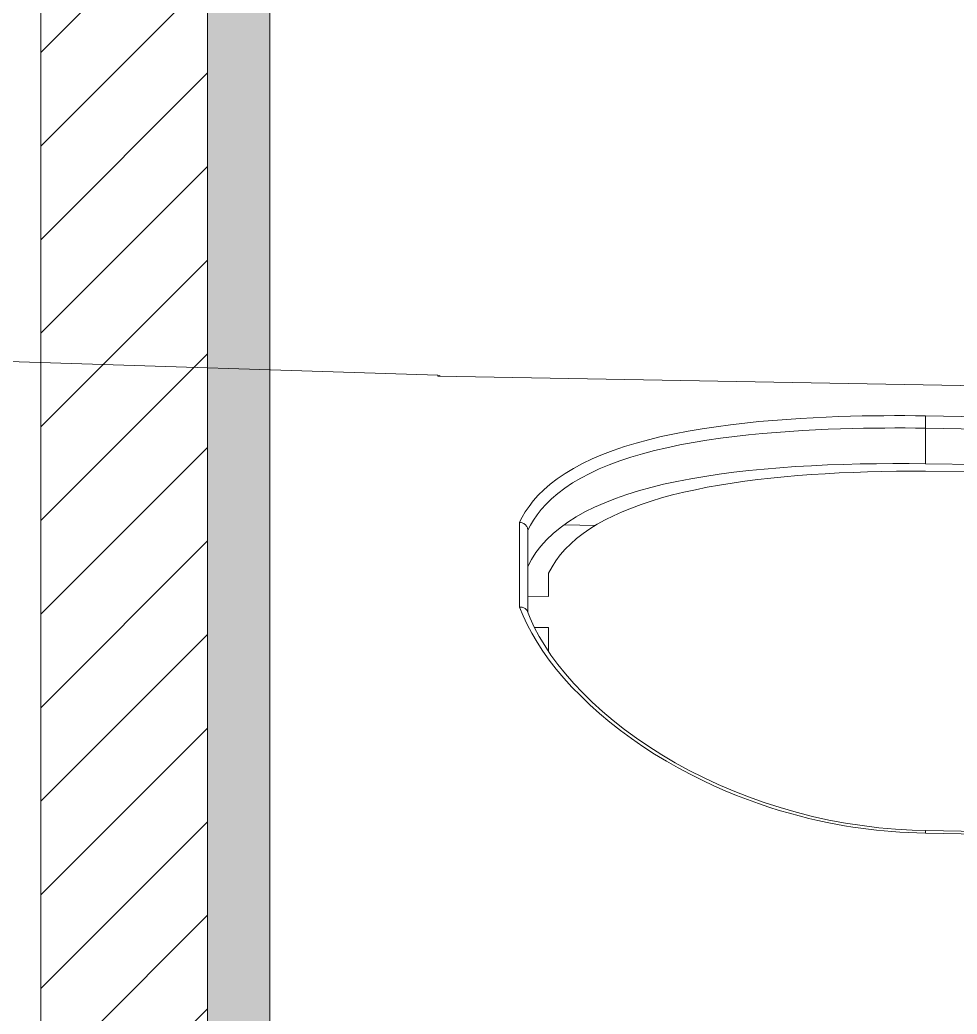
# Model space of a CAD drawing. Header units: millimetres. Extents: x -853320 to 19484, y -510814 to 9708.
# Drawn here: x 14938.35 to 14960.84, y 7504.79 to 7528.64 of the extents above; entities that cross this region are included whole.
import ezdxf

# ---------------------------------------------------------------- set-up
doc = ezdxf.new("R2010")
doc.units = ezdxf.units.MM
for name, color, linetype, lineweight in [('F_DIBOND_soffitto_cassone', 7, 'Continuous', 5), ('F_ELETTRICO', 22, 'Continuous', 5), ('F_IMPIANTO IDRAULICO', 7, 'Continuous', 5), ('F_TUBOLARE sez.40x40', 7, 'Continuous', 5)]:
    doc.layers.add(name, color=color, linetype=linetype, lineweight=lineweight)

# ---------------------------------------------------------------- blocks, each defined once
blk = doc.blocks.new('SCATOLA INCASSO_1 P_sezione e pianta')
at = {"layer": 'F_ELETTRICO'}
for p, q in [((55446.896, -13649.83), (55433.518, -13649.398)), ((55446.896, -13649.83), (55446.896, -13649.85)), ((55446.903, -13649.85), (55446.896, -13649.85)), ((55446.903, -13649.85), (55446.896, -13649.85)), ((55461.896, -13650.117), (55446.903, -13649.85)), ((55458.596, -13651.005), (55458.597, -13650.909)), ((55469.815, -13650.983), (55458.597, -13650.805)), ((55458.597, -13650.85), (55458.597, -13650.822)), ((55458.597, -13650.909), (55458.597, -13650.85)), ((55458.594, -13651.101), (55458.596, -13651.005)), ((55458.594, -13651.101), (55458.594, -13651.954)), ((55469.811, -13651.279), (55458.594, -13651.101)), ((55458.594, -13651.954), (55467.794, -13652.1)), ((55458.594, -13652.134), (55467.294, -13652.203)), ((55448.855, -13653.358), (55448.855, -13655.391)), ((55449.051, -13653.546), (55449.051, -13655.52)), ((55450.677, -13653.431), (55449.92, -13653.421)), ((55449.551, -13655.136), (55449.551, -13654.579)), ((55449.551, -13655.136), (55449.051, -13655.132)), ((55449.107, -13655.658), (55449.042, -13655.498)), ((55449.551, -13655.881), (55449.209, -13655.878)), ((55449.551, -13656.459), (55449.551, -13655.881)), ((55469.814, -13660.929), (55458.597, -13660.751)), ((55458.597, -13660.816), (55469.815, -13660.994))]:
    blk.add_line(p, q, dxfattribs=at)
for points in [[(55458.597, -13650.805), (55458.35, -13650.802), (55458.1, -13650.8), (55457.848, -13650.8), (55457.596, -13650.801), (55457.341, -13650.803), (55457.076, -13650.808), (55456.797, -13650.814), (55456.507, -13650.823), (55456.209, -13650.835), (55455.902, -13650.849), (55455.586, -13650.867), (55455.263, -13650.888), (55454.932, -13650.914), (55454.594, -13650.943), (55454.255, -13650.978), (55453.913, -13651.018), (55453.569, -13651.064), (55453.231, -13651.115), (55452.899, -13651.171), (55452.572, -13651.234), (55452.255, -13651.302), (55451.95, -13651.376), (55451.654, -13651.456), (55451.371, -13651.542), (55451.1, -13651.634), (55450.842, -13651.732), (55450.597, -13651.836), (55450.365, -13651.947), (55450.147, -13652.064), (55449.944, -13652.186), (55449.758, -13652.313), (55449.587, -13652.445), (55449.434, -13652.578), (55449.299, -13652.71), (55449.183, -13652.843), (55449.08, -13652.975), (55448.991, -13653.104), (55448.916, -13653.232), (55448.855, -13653.358)], [(55458.597, -13650.822), (55458.597, -13650.812), (55458.597, -13650.805)], [(55458.594, -13651.101), (55458.352, -13651.097), (55458.108, -13651.095), (55457.861, -13651.095), (55457.614, -13651.096), (55457.365, -13651.098), (55457.106, -13651.102), (55456.833, -13651.108), (55456.55, -13651.116), (55456.258, -13651.126), (55455.958, -13651.14), (55455.65, -13651.156), (55455.334, -13651.176), (55455.01, -13651.2), (55454.68, -13651.228), (55454.347, -13651.261), (55454.012, -13651.299), (55453.676, -13651.342), (55453.345, -13651.39), (55453.02, -13651.444), (55452.701, -13651.503), (55452.391, -13651.568), (55452.091, -13651.639), (55451.802, -13651.715), (55451.524, -13651.797), (55451.259, -13651.885), (55451.006, -13651.979), (55450.765, -13652.079), (55450.538, -13652.186), (55450.323, -13652.298), (55450.125, -13652.415), (55449.941, -13652.538), (55449.773, -13652.665), (55449.623, -13652.793), (55449.491, -13652.921), (55449.375, -13653.05), (55449.274, -13653.177), (55449.187, -13653.303), (55449.113, -13653.427), (55449.051, -13653.548)], [(55458.594, -13651.954), (55458.202, -13651.95), (55457.809, -13651.949), (55457.416, -13651.952), (55457.024, -13651.958), (55456.633, -13651.968), (55456.244, -13651.982), (55455.859, -13652), (55455.477, -13652.023), (55455.1, -13652.05), (55454.726, -13652.081), (55454.358, -13652.117), (55453.997, -13652.158), (55453.643, -13652.205), (55453.297, -13652.256), (55452.96, -13652.314), (55452.631, -13652.377), (55452.311, -13652.447), (55452.003, -13652.522), (55451.708, -13652.604), (55451.424, -13652.692), (55451.154, -13652.786), (55450.896, -13652.887), (55450.653, -13652.995), (55450.423, -13653.109), (55450.209, -13653.229), (55450.01, -13653.356), (55449.825, -13653.489), (55449.657, -13653.629), (55449.503, -13653.776), (55449.366, -13653.928), (55449.245, -13654.085), (55449.14, -13654.249), (55449.051, -13654.417)], [(55449.551, -13654.579), (55449.632, -13654.428), (55449.725, -13654.282), (55449.831, -13654.141), (55449.949, -13654.005), (55450.08, -13653.875), (55450.222, -13653.75), (55450.376, -13653.63), (55450.542, -13653.515), (55450.719, -13653.405), (55450.907, -13653.3), (55451.106, -13653.201), (55451.317, -13653.106), (55451.538, -13653.015), (55451.77, -13652.93), (55452.011, -13652.85), (55452.263, -13652.774), (55452.524, -13652.703), (55452.794, -13652.637), (55453.072, -13652.576), (55453.358, -13652.519), (55453.651, -13652.466), (55453.951, -13652.418), (55454.257, -13652.374), (55454.569, -13652.334), (55454.885, -13652.298), (55455.205, -13652.266), (55455.53, -13652.238), (55455.858, -13652.213), (55456.19, -13652.192), (55456.525, -13652.174), (55456.864, -13652.16), (55457.205, -13652.148), (55457.549, -13652.14), (55457.895, -13652.135), (55458.244, -13652.133), (55458.594, -13652.134)], [(55448.855, -13653.358), (55448.875, -13653.36), (55448.896, -13653.364), (55448.915, -13653.37), (55448.935, -13653.378), (55448.953, -13653.388), (55448.97, -13653.399), (55448.987, -13653.411), (55449.001, -13653.425), (55449.014, -13653.441), (55449.025, -13653.457), (55449.035, -13653.474), (55449.042, -13653.492), (55449.047, -13653.51), (55449.05, -13653.528), (55449.051, -13653.546)], [(55448.855, -13655.391), (55448.938, -13655.599), (55449.036, -13655.809), (55449.148, -13656.021), (55449.274, -13656.234), (55449.414, -13656.449), (55449.567, -13656.664), (55449.735, -13656.88), (55449.916, -13657.096), (55450.111, -13657.311), (55450.32, -13657.524), (55450.541, -13657.737), (55450.775, -13657.946), (55451.02, -13658.151), (55451.277, -13658.352), (55451.542, -13658.547), (55451.815, -13658.735), (55452.095, -13658.916), (55452.378, -13659.088), (55452.662, -13659.25), (55452.948, -13659.402), (55453.231, -13659.544), (55453.511, -13659.676), (55453.788, -13659.797), (55454.059, -13659.909), (55454.325, -13660.011), (55454.584, -13660.104), (55454.838, -13660.19), (55455.086, -13660.268), (55455.327, -13660.338), (55455.562, -13660.401), (55455.791, -13660.459), (55456.014, -13660.51), (55456.23, -13660.557), (55456.441, -13660.598), (55456.646, -13660.635), (55456.846, -13660.667), (55457.039, -13660.696), (55457.227, -13660.72), (55457.414, -13660.742), (55457.6, -13660.761), (55457.786, -13660.777), (55457.978, -13660.791), (55458.178, -13660.802), (55458.385, -13660.81), (55458.597, -13660.816)], [(55448.855, -13655.391), (55448.875, -13655.391), (55448.896, -13655.393), (55448.916, -13655.396), (55448.935, -13655.402), (55448.954, -13655.409), (55448.971, -13655.417), (55448.987, -13655.427), (55449.001, -13655.439), (55449.014, -13655.452)], [(55449.014, -13655.452), (55449.025, -13655.466), (55449.034, -13655.481), (55449.042, -13655.498)], [(55449.607, -13656.543), (55449.457, -13656.317), (55449.324, -13656.095), (55449.207, -13655.875), (55449.107, -13655.658)], [(55458.597, -13660.751), (55458.273, -13660.741), (55457.874, -13660.718), (55457.474, -13660.683), (55457.074, -13660.634), (55456.675, -13660.573), (55456.277, -13660.499), (55455.882, -13660.413), (55455.491, -13660.314), (55455.104, -13660.203), (55454.722, -13660.08), (55454.347, -13659.946), (55453.978, -13659.802), (55453.617, -13659.647), (55453.265, -13659.482), (55452.922, -13659.309), (55452.59, -13659.126), (55452.268, -13658.936), (55451.957, -13658.739), (55451.659, -13658.536), (55451.373, -13658.326), (55451.101, -13658.112), (55450.842, -13657.894), (55450.598, -13657.673), (55450.369, -13657.449), (55450.155, -13657.223), (55449.956, -13656.996), (55449.773, -13656.769), (55449.607, -13656.543)], [(55458.597, -13660.751), (55458.597, -13660.751), (55458.597, -13660.755), (55458.597, -13660.761), (55458.597, -13660.771)], [(55458.597, -13660.771), (55458.597, -13660.798), (55458.597, -13660.816)]]:
    blk.add_lwpolyline(points, dxfattribs=at)
blk.add_arc((55446.894, -13649.93), 0.1, 51.9924, 89, dxfattribs=at)
blk = doc.blocks.new('BAGNO_camera doppia_rev.02_pianta')
at = {"layer": 'F_DIBOND_soffitto_cassone'}
h = blk.add_hatch(dxfattribs=at)
h.set_pattern_fill('ANSI31', color=1, scale=0.5)
h.set_pattern_definition([(45, (853.4978, -644), (-1.122532015, 1.122532015), [])])
h.paths.add_polyline_path([(32831.616, 22996.66), (32835.616, 22996.66), (32835.616, 22486.66), (32831.616, 22486.66)])
at = {"layer": 'F_TUBOLARE sez.40x40', "true_color": 0x636466}
h = blk.add_hatch(color=251, dxfattribs=at)
h.dxf.hatch_style = 1
h.paths.add_polyline_path([(32835.616, 22486.66), (32875.616, 22486.66), (32875.616, 22996.66), (32835.616, 22996.66)])
h.paths.add_polyline_path([(32837.116, 22486.66), (32874.116, 22486.66), (32874.116, 22996.66), (32837.116, 22996.66)], flags=17)
at = {"layer": 'F_DIBOND_soffitto_cassone', "color": 1}
blk.add_lwpolyline([(32831.616, 22996.66), (32835.616, 22996.66), (32835.616, 22486.66), (32831.616, 22486.66)], close=True, dxfattribs=at)
at = {"layer": 'F_TUBOLARE sez.40x40'}
for points in [[(32835.616, 22486.66), (32875.616, 22486.66), (32875.616, 22996.66), (32835.616, 22996.66)], [(32837.116, 22486.66), (32874.116, 22486.66), (32874.116, 22996.66), (32837.116, 22996.66)]]:
    blk.add_lwpolyline(points, close=True, dxfattribs=at)
at = {"layer": 'F_DIBOND_soffitto_cassone', "color": 1}
blk.add_blockref('SCATOLA INCASSO_1 P_sezione e pianta', (-22605.748, 36282.788), dxfattribs=at)

msp = doc.modelspace()

# ---------------------------------------------------------------- block references
at = {"layer": 'F_IMPIANTO IDRAULICO', "color": 1}
msp.add_blockref('BAGNO_camera doppia_rev.02_pianta', (-17892.766, -15112.845), dxfattribs=at)

doc.saveas('drawing.dxf')
